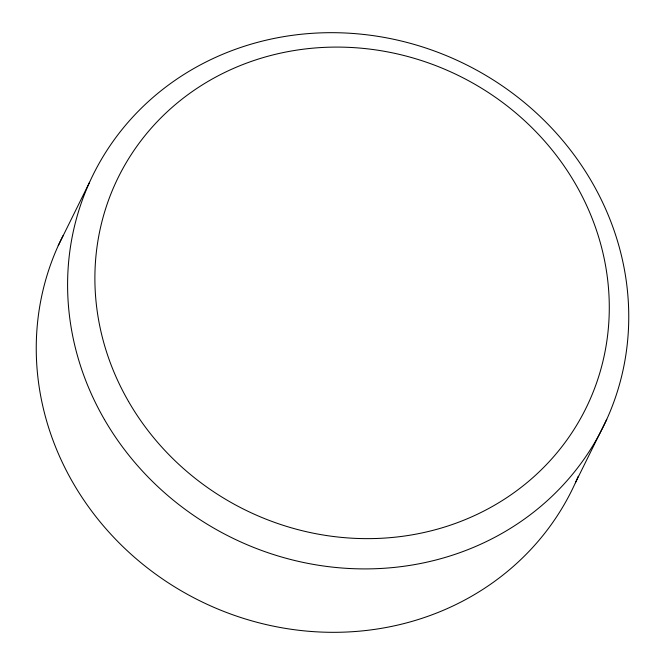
<?xml version="1.0" encoding="UTF-8"?>
<svg xmlns="http://www.w3.org/2000/svg" width="665" height="665" viewBox="0 0 665 665"><rect width="100%" height="100%" fill="white"/><g stroke="black" fill="none" stroke-linecap="round" stroke-linejoin="round"><path stroke-width="1" d="M58.237 245.659L89.584 182.235M575.416 482.765L606.763 419.341M578.251 476.248A284.487 263.955 26.3 0 1 205.959 603.77A284.487 263.955 26.3 0 1 63.075 235.585M104.372 419.407A284.487 263.955 26.3 0 0 590.337 449.723A284.487 263.955 26.3 0 0 349.807 33.25A284.487 263.955 26.3 0 0 104.372 419.407M128.603 401.594A260.78 241.96 26.3 0 0 574.07 429.382A260.78 241.96 26.3 0 0 353.589 47.614A260.78 241.96 26.3 0 0 128.603 401.594"/></g></svg>
